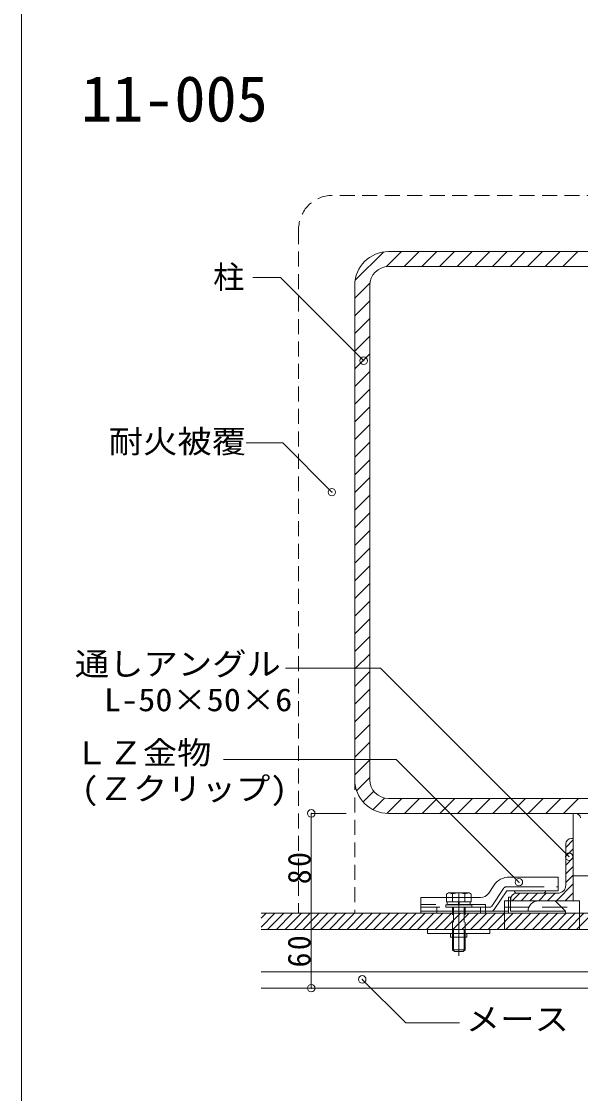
# Model space of a CAD drawing. Units: millimetres on the paper, enlarged 4 times, with parts at other scales. Extents: x -762 to 778, y -519 to 521.
# Drawn here: x -761.6 to -582.5, y -342.5 to 1 of the extents above; entities that cross this region are included whole.
import ezdxf
from ezdxf.enums import TextEntityAlignment as Align

# ---------------------------------------------------------------- set-up
doc = ezdxf.new("R2010")
doc.units = ezdxf.units.MM
doc.header["$LTSCALE"] = 4
doc.header["$PDMODE"] = 32
doc.header["$PDSIZE"] = 2.4
for name, pattern in [('CHAIN1', [8, 5, -1, 1, -1]), ('DASHED1', [1.8, 1.2, -0.6]), ('DASHED2', [3, 2, -1]), ('DASHED3', [4, 3, -1])]:
    doc.linetypes.add(name, pattern=pattern)
for name, color, linetype, lineweight in [('0-0_メース', 2, 'Continuous', 18), ('0-1_躯体', 7, 'Continuous', 18), ('0-2_金物', 2, 'Continuous', 18), ('0-3_鋼材', 3, 'Continuous', 18), ('0-4_その他資材', 7, 'Continuous', 18), ('0-9_部材名・寸法', 7, 'Continuous', 18), ('0-A_枠線', 7, 'Continuous', 18)]:
    doc.layers.add(name, color=color, linetype=linetype, lineweight=lineweight)
doc.layers.add('0-B_図面情報', color=7, linetype='Continuous')
doc.styles.add('ＭＳ ゴシック', font='')
doc.styles.get('ＭＳ ゴシック').set_extended_font_data('MS Gothic')

msp = doc.modelspace()

# ---------------------------------------------------------------- linework, layer by layer
at = {"layer": '0-0_メース'}
for p, q in [((-684.803, -284.766), (-567.803, -284.766)), ((-684.803, -289.966), (-567.803, -289.966)), ((-684.803, -303.566), (-567.803, -303.566)), ((-684.803, -308.766), (-567.803, -308.766))]:
    msp.add_line(p, q, dxfattribs=at)
at = {"layer": '0-1_躯体'}
for p, q in [((-654.677, -81.916), (-645.653, -72.892)), ((-644.711, -77.607), (-639.869, -72.766)), ((-639.012, -77.566), (-634.212, -72.766)), ((-633.355, -77.566), (-628.555, -72.766)), ((-627.699, -77.566), (-622.899, -72.766)), ((-622.042, -77.566), (-617.242, -72.766)), ((-616.385, -77.566), (-611.585, -72.766)), ((-610.728, -77.566), (-605.928, -72.766)), ((-605.071, -77.566), (-600.271, -72.766)), ((-599.414, -77.566), (-594.614, -72.766)), ((-593.757, -77.566), (-588.957, -72.766)), ((-588.101, -77.566), (-583.301, -72.766)), ((-654.803, -87.7), (-649.961, -82.858)), ((-654.803, -93.357), (-650.003, -88.557)), ((-654.803, -99.014), (-650.003, -94.214)), ((-654.803, -104.67), (-650.003, -99.87)), ((-654.803, -110.327), (-650.003, -105.527)), ((-654.803, -115.984), (-650.003, -111.184)), ((-654.803, -121.641), (-650.003, -116.841)), ((-654.803, -127.298), (-650.003, -122.498)), ((-654.803, -132.955), (-650.003, -128.155)), ((-654.803, -138.612), (-650.003, -133.812)), ((-654.803, -144.268), (-650.003, -139.468)), ((-654.803, -149.925), (-650.003, -145.125)), ((-654.803, -155.582), (-650.003, -150.782)), ((-654.803, -161.239), (-650.003, -156.439)), ((-654.803, -166.896), (-650.003, -162.096)), ((-654.803, -172.553), (-650.003, -167.753)), ((-654.803, -178.209), (-650.003, -173.409)), ((-654.803, -183.866), (-650.003, -179.066)), ((-654.803, -189.523), (-650.003, -184.723)), ((-654.803, -195.18), (-650.003, -190.38)), ((-654.803, -200.837), (-650.003, -196.037)), ((-654.803, -206.494), (-650.003, -201.694)), ((-654.803, -212.151), (-650.003, -207.351)), ((-654.803, -217.807), (-650.003, -213.007)), ((-654.803, -223.464), (-650.003, -218.664)), ((-654.803, -229.121), (-650.003, -224.321)), ((-654.803, -234.778), (-650.003, -229.978)), ((-654.803, -240.435), (-650.003, -235.635)), ((-654.209, -245.498), (-650.003, -241.292)), ((-652.132, -249.077), (-648.724, -245.669)), ((-648.959, -251.561), (-645.236, -247.838)), ((-644.495, -252.754), (-639.707, -247.966)), ((-638.85, -252.766), (-634.05, -247.966)), ((-633.193, -252.766), (-628.393, -247.966)), ((-627.536, -252.766), (-622.736, -247.966)), ((-621.879, -252.766), (-617.079, -247.966)), ((-616.222, -252.766), (-611.422, -247.966)), ((-610.566, -252.766), (-605.766, -247.966)), ((-604.909, -252.766), (-600.109, -247.966)), ((-599.252, -252.766), (-594.452, -247.966)), ((-593.595, -252.766), (-588.795, -247.966)), ((-587.938, -252.766), (-583.138, -247.966))]:
    msp.add_line(p, q, dxfattribs=at)
at = {"layer": '0-1_躯体', "color": 3}
for p, q in [((-644.003, -72.766), (-485.603, -72.766)), ((-485.603, -77.566), (-644.003, -77.566)), ((-654.803, -83.566), (-654.803, -241.966)), ((-650.003, -241.966), (-650.003, -83.566)), ((-644.003, -247.966), (-485.603, -247.966)), ((-644.003, -252.766), (-485.603, -252.766))]:
    msp.add_line(p, q, dxfattribs=at)
for centre, radius, start, end in [((-644.003, -83.566), 10.8, 90, 180), ((-644.003, -83.566), 6, 90, 180), ((-644.003, -241.966), 10.8, 180, 270), ((-644.003, -241.966), 6, 180, 270)]:
    msp.add_arc(centre, radius, start, end, dxfattribs=at)
at = {"layer": '0-2_金物'}
for p, q in [((-605.253, -273.166), (-589.683, -273.166)), ((-589.683, -273.166), (-589.683, -277.566)), ((-624.783, -278.245), (-625.409, -278.606)), ((-624.783, -278.245), (-618.184, -278.245)), ((-623.446, -278.575), (-624.783, -278.245)), ((-610.246, -275.837), (-611.888, -278.301)), ((-610.127, -283.591), (-606.11, -277.566)), ((-589.683, -277.566), (-606.11, -277.566)), ((-633.683, -279.726), (-633.683, -284.126)), ((-614.551, -279.726), (-633.683, -279.726)), ((-625.409, -278.606), (-625.409, -279.726)), ((-623.446, -278.575), (-623.446, -279.726)), ((-619.52, -278.575), (-619.52, -279.726)), ((-617.558, -278.606), (-617.558, -279.726)), ((-605.523, -279.566), (-605.523, -284.766)), ((-604.883, -279.566), (-605.523, -279.566)), ((-604.883, -279.566), (-604.883, -284.126)), ((-602.883, -278.366), (-594.483, -278.366)), ((-595.923, -280.766), (-590.643, -280.766)), ((-587.283, -284.126), (-590.643, -280.766)), ((-633.683, -281.966), (-633.683, -284.766)), ((-611.126, -284.126), (-633.683, -284.126)), ((-633.683, -284.766), (-587.283, -284.766)), ((-605.523, -284.126), (-612.883, -284.126)), ((-587.283, -284.126), (-604.883, -284.126)), ((-587.283, -284.126), (-587.283, -284.766)), ((-631.483, -289.966), (-611.483, -289.966)), ((-631.483, -289.966), (-631.483, -291.246)), ((-611.483, -291.246), (-631.483, -291.246)), ((-624.083, -291.246), (-624.083, -292.446)), ((-611.483, -289.966), (-611.483, -291.246)), ((-623.483, -296.443), (-623.483, -292.446)), ((-623.203, -292.446), (-623.203, -296.723)), ((-619.764, -292.446), (-619.764, -296.723)), ((-619.484, -296.443), (-619.484, -292.446)), ((-622.883, -297.043), (-623.483, -296.443)), ((-623.483, -296.443), (-619.484, -296.443))]:
    msp.add_line(p, q, dxfattribs=at)
at = {"layer": '0-2_金物', "linetype": 'CHAIN1'}
msp.add_line((-621.483, -298.442), (-621.483, -276.342), dxfattribs=at)
at = {"layer": '0-2_金物', "linetype": 'DASHED3'}
for p, q in [((-607.151, -276.82), (-610.931, -282.489)), ((-606.153, -276.286), (-589.683, -276.286)), ((-625.409, -279.726), (-625.409, -281.046)), ((-625.409, -281.046), (-617.558, -281.046)), ((-625.163, -281.046), (-617.804, -281.046)), ((-625.163, -281.046), (-625.163, -282.045)), ((-623.446, -279.726), (-623.446, -281.046)), ((-621.563, -281.046), (-621.563, -282.045)), ((-621.403, -281.046), (-621.403, -282.045)), ((-619.52, -279.726), (-619.52, -281.046)), ((-617.804, -281.046), (-617.804, -282.045)), ((-617.558, -279.726), (-617.558, -281.046)), ((-612.883, -281.966), (-633.683, -281.966)), ((-611.596, -282.846), (-633.683, -282.846)), ((-628.483, -282.846), (-628.483, -284.126)), ((-628.483, -284.126), (-628.483, -284.766)), ((-625.683, -282.045), (-617.284, -282.045)), ((-625.683, -282.045), (-625.683, -282.846)), ((-625.683, -282.846), (-617.284, -282.846)), ((-617.284, -282.045), (-617.284, -282.846)), ((-614.483, -282.846), (-614.483, -284.126)), ((-614.483, -284.126), (-614.483, -284.766)), ((-612.883, -281.966), (-612.883, -284.766))]:
    msp.add_line(p, q, dxfattribs=at)
at = {"layer": '0-2_金物', "linetype": 'DASHED1'}
for p, q in [((-623.483, -292.446), (-623.483, -282.846)), ((-623.203, -282.846), (-623.203, -292.446)), ((-619.764, -282.846), (-619.764, -292.446)), ((-619.484, -292.446), (-619.484, -282.846))]:
    msp.add_line(p, q, dxfattribs=at)
at = {"layer": '0-2_金物'}
for points in [[(-619.522, -278.575), (-618.184, -278.245), (-617.557, -278.606)], [(-618.883, -291.246), (-618.883, -292.446), (-624.083, -292.446)], [(-622.883, -297.043), (-620.084, -297.043), (-619.484, -296.443)]]:
    msp.add_lwpolyline(points, dxfattribs=at)
at = {"layer": '0-2_金物', "linetype": 'DASHED3'}
msp.add_lwpolyline([(-612.883, -284.126), (-614.483, -284.126), (-633.683, -284.126)], dxfattribs=at)
at = {"layer": '0-2_金物'}
for centre, radius, start, end in [((-605.253, -279.166), 6, 90, 146.30992), ((-621.483, -284.244), 5.999, 70.90288, 109.09647), ((-602.883, -277.566), 0.8, 180, 270), ((-594.483, -277.566), 0.8, 270, 0), ((-614.551, -276.526), 3.2, 270, 326.30992), ((-595.923, -284.126), 3.36, 90, 180), ((-611.126, -282.926), 1.2, 270, 326.30992)]:
    msp.add_arc(centre, radius, start, end, dxfattribs=at)
at = {"layer": '0-2_金物', "linetype": 'DASHED3'}
for centre, radius, start, end in [((-606.153, -277.486), 1.2, 90, 146.30992), ((-611.596, -282.046), 0.8, 270, 326.30992)]:
    msp.add_arc(centre, radius, start, end, dxfattribs=at)
at = {"layer": '0-3_鋼材'}
for p, q in [((-584.803, -252.766), (-584.803, -272.766)), ((-584.057, -252.766), (-584.803, -252.766)), ((-585.403, -260.766), (-584.803, -260.766)), ((-584.803, -260.766), (-584.803, -280.766)), ((-587.203, -275.766), (-587.203, -262.566)), ((-584.803, -272.766), (-544.803, -272.766)), ((-604.803, -280.166), (-604.803, -280.766)), ((-604.803, -280.766), (-584.803, -280.766)), ((-589.803, -278.366), (-603.003, -278.366))]:
    msp.add_line(p, q, dxfattribs=at)
at = {"layer": '0-3_鋼材', "color": 7}
for p, q in [((-587.203, -263.641), (-584.803, -261.241)), ((-587.203, -266.469), (-584.803, -264.069)), ((-587.203, -269.298), (-584.803, -266.898)), ((-587.203, -272.126), (-584.803, -269.726)), ((-587.203, -274.955), (-584.803, -272.554)), ((-590.186, -280.766), (-584.803, -275.383)), ((-587.358, -280.766), (-584.803, -278.211)), ((-604.328, -280.766), (-601.928, -278.366)), ((-601.5, -280.766), (-599.1, -278.366)), ((-598.671, -280.766), (-596.271, -278.366)), ((-595.843, -280.766), (-593.443, -278.366)), ((-593.014, -280.766), (-590.614, -278.366))]:
    msp.add_line(p, q, dxfattribs=at)
at = {"layer": '0-3_鋼材', "color": 2}
for p, q in [((-606.803, -280.766), (-606.803, -284.766)), ((-606.803, -280.766), (-582.803, -280.766)), ((-582.803, -280.766), (-582.803, -284.766))]:
    msp.add_line(p, q, dxfattribs=at)
at = {"layer": '0-3_鋼材', "color": 7, "linetype": 'DASHED1'}
msp.add_line((-588.895, -280.766), (-588.803, -280.857), dxfattribs=at)
at = {"layer": '0-3_鋼材', "color": 2, "linetype": 'DASHED2'}
for p, q in [((-606.803, -282.766), (-582.803, -282.766)), ((-582.803, -284.766), (-582.803, -289.95))]:
    msp.add_line(p, q, dxfattribs=at)
msp.add_lwpolyline([(-606.803, -284.766), (-606.803, -289.95), (-582.803, -289.95)], dxfattribs=at)
at = {"layer": '0-3_鋼材'}
for centre, radius, start, end in [((-584.057, -254.366), 1.6, 5.00002, 90), ((-585.403, -262.566), 1.8, 90, 180), ((-589.803, -275.766), 2.6, 270, 0), ((-603.003, -280.166), 1.8, 90, 180)]:
    msp.add_arc(centre, radius, start, end, dxfattribs=at)
at = {"layer": '0-4_その他資材', "linetype": 'DASHED1'}
for p, q in [((-467.603, -54.766), (-662.003, -54.766)), ((-672.803, -65.566), (-672.803, -284.766)), ((-654.803, -240.435), (-654.803, -284.766))]:
    msp.add_line(p, q, dxfattribs=at)
at = {"layer": '0-4_その他資材'}
for p, q in [((-683.207, -284.765), (-684.803, -286.361)), ((-684.803, -284.766), (-567.803, -284.766)), ((-680.379, -284.766), (-684.803, -289.19)), ((-677.55, -284.766), (-682.75, -289.966)), ((-674.721, -284.765), (-679.922, -289.966)), ((-671.893, -284.765), (-677.093, -289.966)), ((-669.065, -284.765), (-674.265, -289.966)), ((-666.236, -284.765), (-671.437, -289.966)), ((-663.408, -284.765), (-668.608, -289.966)), ((-660.579, -284.765), (-665.78, -289.966)), ((-657.751, -284.765), (-662.951, -289.966)), ((-654.922, -284.765), (-660.123, -289.966)), ((-652.094, -284.765), (-657.294, -289.966)), ((-649.266, -284.765), (-654.466, -289.966)), ((-646.437, -284.765), (-651.638, -289.966)), ((-643.609, -284.765), (-648.809, -289.966)), ((-640.78, -284.765), (-645.981, -289.966)), ((-637.952, -284.765), (-643.152, -289.966)), ((-635.123, -284.765), (-640.324, -289.966)), ((-632.295, -284.765), (-637.495, -289.966)), ((-629.467, -284.765), (-634.667, -289.966)), ((-626.638, -284.765), (-631.839, -289.966)), ((-623.81, -284.765), (-629.01, -289.966)), ((-620.981, -284.765), (-626.182, -289.966)), ((-618.153, -284.765), (-623.353, -289.966)), ((-615.324, -284.765), (-620.525, -289.966)), ((-612.496, -284.765), (-617.696, -289.966)), ((-609.668, -284.765), (-614.868, -289.966)), ((-606.839, -284.765), (-612.04, -289.966)), ((-604.011, -284.765), (-609.211, -289.966)), ((-601.182, -284.765), (-606.383, -289.966)), ((-598.354, -284.765), (-603.554, -289.966)), ((-595.525, -284.765), (-600.726, -289.966)), ((-592.697, -284.765), (-597.897, -289.966)), ((-589.869, -284.765), (-595.069, -289.966)), ((-587.04, -284.765), (-592.241, -289.966)), ((-584.212, -284.765), (-589.412, -289.966)), ((-581.383, -284.765), (-586.584, -289.966)), ((-578.555, -284.765), (-583.755, -289.966)), ((-567.803, -289.966), (-684.803, -289.966))]:
    msp.add_line(p, q, dxfattribs=at)
at = {"layer": '0-4_その他資材', "linetype": 'DASHED1'}
msp.add_arc((-662.003, -65.566), 10.8, 90, 180, dxfattribs=at)
at = {"layer": '0-9_部材名・寸法'}
for p, q in [((-678.607, -81.053), (-687.523, -81.053)), ((-651.949, -107.711), (-678.607, -81.053)), ((-677.905, -134.079), (-689.612, -134.079)), ((-662.156, -149.828), (-677.905, -134.079)), ((-646.519, -206.248), (-677.004, -206.248)), ((-586.115, -266.653), (-646.519, -206.248)), ((-641.52, -235.493), (-696.871, -235.493)), ((-602.215, -274.799), (-641.52, -235.493)), ((-657.615, -252.766), (-668.756, -252.766)), ((-668.756, -252.766), (-668.756, -308.766))]:
    msp.add_line(p, q, dxfattribs=at)
msp.add_lwpolyline([(-652.421, -305.944), (-638.489, -319.876), (-621.279, -319.876)], dxfattribs=at)
for p in [(-651.949, -107.711), (-662.156, -149.828), (-668.756, -252.766), (-586.115, -266.653), (-602.215, -274.799), (-652.421, -305.944), (-668.756, -308.766)]:
    msp.add_point(p, dxfattribs=at)
at = {"layer": '0-A_枠線'}
msp.add_line((-761.614, 520.988), (-761.614, -519.012), dxfattribs=at)

# ---------------------------------------------------------------- texts
at = {"layer": '0-9_部材名・寸法', "style": 'ＭＳ ゴシック'}
msp.add_text('柱', height=7.331, dxfattribs=at).set_placement((-700.171, -86.766), align=Align.BOTTOM_LEFT)
at = {"layer": '0-9_部材名・寸法', "style": 'ＭＳ ゴシック', "width": 1.1}
for s, p in [('耐火被覆', (-733.639, -139.468)), ('通しアングル', (-744.504, -210.738)), ('L-50×50×6', (-735.169, -222.227)), ('ＬＺ金物', (-744.744, -239.222)), ('(Ｚクリップ)', (-742.35, -250.712)), ('メース', (-619.226, -324.544))]:
    msp.add_text(s, height=7.331, dxfattribs=at).set_placement(p, align=Align.BOTTOM_LEFT)
at = {"layer": '0-9_部材名・寸法', "char_height": 7.331, "attachment_point": 7, "rotation": 90, "style": 'ＭＳ ゴシック'}
for s, insert in [('\\T1.17;\\W0.95;80', (-668.827, -275.444)), ('\\T1.17;\\W0.95;60', (-668.882, -302.11))]:
    msp.add_mtext(s, dxfattribs=dict(at, insert=insert))
at = {"layer": '0-B_図面情報', "color": 4, "style": 'ＭＳ ゴシック'}
msp.add_text('11-005', height=14.66, dxfattribs=at).set_placement((-742.517, -35.482), align=Align.BOTTOM_LEFT)

doc.saveas('drawing.dxf')
